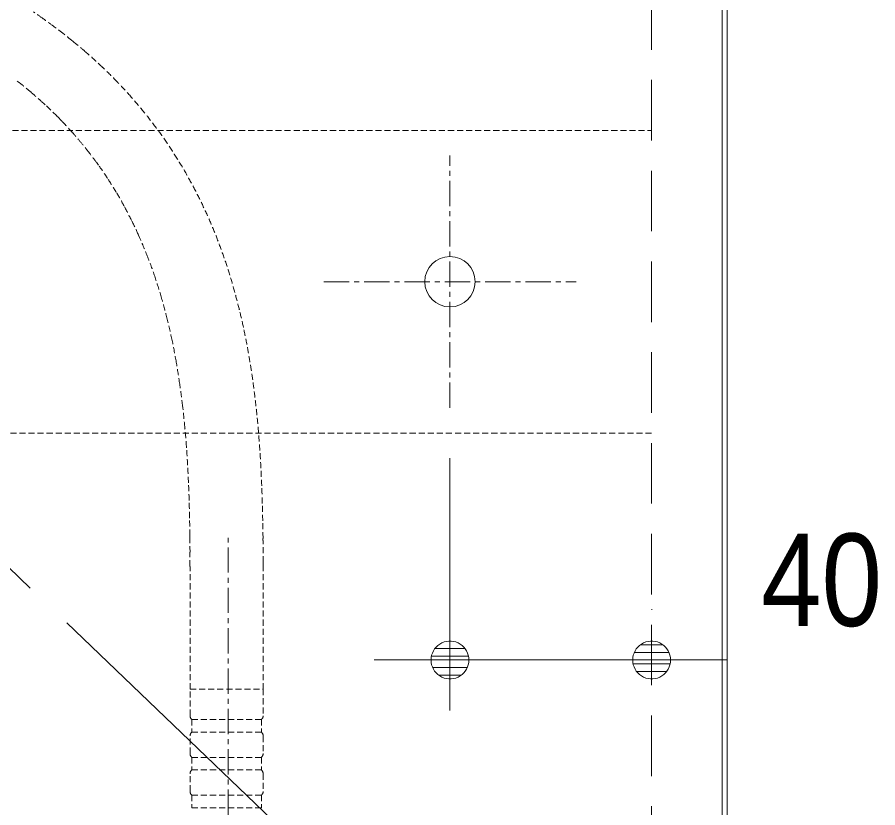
# Model space of a CAD drawing. Units: millimetres, scale not verified. Extents: x -3031 to 3031, y -1522 to 1522.
# Drawn here: x -1284.6 to -1113.9, y -384.3 to -227.6 of the extents above; entities that cross this region are included whole.
import ezdxf
from ezdxf.enums import TextEntityAlignment as Align

# ---------------------------------------------------------------- set-up
doc = ezdxf.new("R2010")
doc.units = ezdxf.units.MM
doc.header["$LTSCALE"] = 10
for name, pattern in [('CHAIN1', [8, 5, -1, 1, -1]), ('DASHED1', [1.8, 1.2, -0.6]), ('LONG_DOUBLE_CHAIN', [21.8, 18, -1, 0.6, -0.6, 0.6, -1])]:
    doc.linetypes.add(name, pattern=pattern)
for name, color, linetype, lineweight in [('0-1_5ボウル・キャビネット', 7, 'Continuous', 9), ('0-3_0', 7, 'Continuous', 9), ('0-5_4給排水', 7, 'DASHED1', 9), ('0-6_2寸法-2', 7, 'Continuous', 9)]:
    doc.layers.add(name, color=color, linetype=linetype, lineweight=lineweight)
doc.styles.add('ＭＳ Ｐゴシック', font='')
doc.styles.get('ＭＳ Ｐゴシック').set_extended_font_data('MS PGothic')

# ---------------------------------------------------------------- blocks, each defined once
blk = doc.blocks.new('グループ-27')
at = {"layer": '0-5_4給排水'}
for p, q in [((-3590.5, -2556.9), (-3590.6, -2556.7)), ((-3571.7, -2588.6), (-3571.7, -2588.5)), ((-3729, -2595.6), (-3729, -2595.5)), ((-3554.2, -2620.8), (-3554.3, -2620.7)), ((-3538.2, -2653.4), (-3538.3, -2653.3)), ((-3441.3, -2994.5), (-3441.3, -2994.5)), ((-3575.7, -3091.9), (-3575.9, -3089.5)), ((-3429.7, -3099.7), (-3429.7, -3099.6)), ((-3572.7, -3129.1), (-3572.7, -3128.3)), ((-3427.1, -3134.7), (-3427.1, -3134.7)), ((-3425, -3169.8), (-3425, -3169.7)), ((-3568.7, -3198.7), (-3568.7, -3198.6)), ((-3423.4, -3204.7), (-3423.4, -3204.6)), ((-3567.4, -3233.6), (-3567.4, -3233.5)), ((-3422.2, -3239.6), (-3422.2, -3239.5)), ((-3566, -3305.6), (-3566, -3303.4)), ((-3420.9, -3313), (-3420.9, -3308.8)), ((-3565.7, -3338.3), (-3565.7, -3336.1)), ((-3420.6, -3360.3), (-3420.6, -3356)), ((-3565.6, -3608), (-3565.6, -3368.8)), ((-3420.6, -3608), (-3420.6, -3368.8)), ((-3424.1, -3668), (-3562.1, -3668)), ((-3562.1, -3668), (-3562.1, -3693)), ((-3424.1, -3668), (-3424.1, -3693)), ((-3565.6, -3735.4), (-3565.6, -3700.6)), ((-3562.1, -3693), (-3424.1, -3693)), ((-3420.6, -3700.6), (-3420.6, -3735.4)), ((-3424.1, -3743), (-3562.1, -3743)), ((-3562.1, -3743), (-3562.1, -3768)), ((-3424.1, -3743), (-3424.1, -3768)), ((-3562.1, -3768), (-3424.1, -3768)), ((-3565.6, -3810.4), (-3565.6, -3775.6)), ((-3420.6, -3775.6), (-3420.6, -3810.4)), ((-3424.1, -3818), (-3562.1, -3818)), ((-3562.1, -3818), (-3562.1, -3843)), ((-3424.1, -3818), (-3424.1, -3843)), ((-3562.1, -3843), (-3424.1, -3843))]:
    blk.add_line(p, q, dxfattribs=at)
for points in [[(-3854.3, -2280.4), (-3856.6, -2278.8), (-3856.7, -2278.7), (-3859.1, -2277)], [(-3831.3, -2297.3), (-3833, -2296), (-3834.9, -2294.6), (-3837.1, -2293)], [(-3814, -2310.6), (-3815.5, -2309.4), (-3817.1, -2308.1)], [(-3793.3, -2327), (-3795.2, -2325.6), (-3798.4, -2323), (-3799.8, -2321.8)], [(-3765.7, -2350.6), (-3767.7, -2348.9), (-3772.4, -2344.7), (-3774.1, -2343.3)], [(-3735.9, -2378.1), (-3737.2, -2376.8), (-3737.3, -2376.7), (-3738.9, -2375.1)], [(-3902.1, -2407.2), (-3904.2, -2405.5), (-3906.5, -2403.8), (-3908.4, -2402.3)], [(-3707.8, -2406.2), (-3708.5, -2405.4), (-3708.6, -2405.3), (-3709.6, -2404.2)], [(-3878.3, -2426.8), (-3879.9, -2425.4), (-3881.7, -2423.8)], [(-3681.4, -2434.8), (-3681.6, -2434.6), (-3681.7, -2434.5), (-3682.2, -2433.9)], [(-3852.9, -2449.3), (-3854.3, -2448), (-3856.6, -2446), (-3858.1, -2444.6)], [(-3820, -2481.5), (-3820.7, -2480.9), (-3828, -2473.4), (-3829.1, -2472.3)], [(-3656.3, -2464.5), (-3656.4, -2464.3), (-3656.5, -2464.3), (-3656.5, -2464.2)], [(-3794.7, -2509.1), (-3794.8, -2509), (-3798.2, -2505.1), (-3798.7, -2504.6)], [(-3632.8, -2494.8), (-3632.9, -2494.6), (-3632.9, -2494.6)], [(-3780.2, -2526.1), (-3780.3, -2526), (-3780.4, -2526)], [(-3610.9, -2525.6), (-3611, -2525.4), (-3611, -2525.4)], [(-3765.7, -2544.2), (-3765.8, -2544.1), (-3766.4, -2543.4)], [(-3747.1, -2569.1), (-3747.3, -2568.9), (-3751.4, -2563.3)], [(-3711.9, -2622.8), (-3712, -2622.7), (-3712.1, -2622.6)], [(-3696.1, -2650.5), (-3696.2, -2650.4), (-3696.2, -2650.3)], [(-3681.4, -2678.8), (-3681.5, -2678.7), (-3681.5, -2678.5)], [(-3523.5, -2686.3), (-3523.5, -2686.2), (-3523.5, -2686.2)], [(-3665.6, -2712.5), (-3665.7, -2712.4), (-3667.9, -2707.4)], [(-3510, -2719.6), (-3510.1, -2719.5), (-3510.1, -2719.5)], [(-3649.3, -2751.8), (-3649.4, -2751.7), (-3649.4, -2751.4)], [(-3497.8, -2753.2), (-3497.8, -2753.1), (-3497.8, -2753.1)], [(-3634.8, -2791.9), (-3634.8, -2791.8), (-3634.9, -2791.6)], [(-3486.7, -2787.1), (-3486.7, -2787), (-3486.8, -2787)], [(-3622, -2832.8), (-3622, -2832.7), (-3622.1, -2832.5)], [(-3476.7, -2821.2), (-3476.8, -2821.1), (-3476.8, -2821.1)], [(-3467.8, -2855.5), (-3467.8, -2855.5), (-3467.8, -2855.4)], [(-3610.8, -2874.5), (-3610.8, -2874.4), (-3610.9, -2874.2)], [(-3459.8, -2890), (-3459.9, -2890), (-3459.9, -2890)], [(-3601.1, -2916.8), (-3601.1, -2916.7), (-3601.2, -2916.5)], [(-3452.8, -2924.7), (-3452.8, -2924.7), (-3452.8, -2924.7)], [(-3592.9, -2959.7), (-3592.9, -2959.6), (-3592.9, -2959.4)], [(-3446.7, -2959.6), (-3446.7, -2959.5), (-3446.7, -2959.5)], [(-3586, -3003.1), (-3586, -3003.1), (-3586, -3002.9)], [(-3580.1, -3048.5), (-3580.1, -3048.4), (-3580.3, -3046.8)], [(-3565.6, -3660.4), (-3565.6, -3608), (-3420.6, -3608), (-3420.6, -3660.4)]]:
    blk.add_lwpolyline(points, dxfattribs=at)
for centre, radius, start, end in [((-4648.2, -3378.6), 1355.1, 54.3856, 55.281), ((-4514, -3201.3), 1132.8, 53.309, 54.3856), ((-4307, -2935.7), 796.2, 52.028, 53.309), ((-4487.4, -3173.4), 1094.5, 51.0842, 52.028), ((-4175.9, -2800.9), 609, 48.7125, 51.0842), ((-4337.4, -3001.6), 866.4, 46.3101, 48.7125), ((-4340.6, -3011.1), 875.5, 43.8874, 46.3101), ((-4349, -3022.9), 889.7, 41.4554, 43.8874), ((-4280.1, -2889.7), 613, 49.4638, 51.9232), ((-4462.5, -3110), 898.9, 47.7474, 49.4638), ((-4362.7, -3036.6), 909, 39.0259, 41.4554), ((-4227, -2861.1), 556.4, 44.3372, 47.7474), ((-4358, -3033.3), 903.3, 36.6105, 39.0259), ((-4242.6, -2894.4), 590.8, 41.2897, 44.3372), ((-4342.6, -2990.3), 729.2, 39.5503, 41.2897), ((-4355.9, -3032), 900.9, 34.2208, 36.6105), ((-4412.3, -3048), 819.7, 38.0007, 39.5503), ((-4358.7, -3034.2), 904.4, 31.868, 34.2208), ((-4301.1, -2962.6), 679.5, 35.9902, 38.0007), ((-4366.9, -3039.5), 914.2, 29.5632, 31.868), ((-4217.7, -2910.8), 581.6, 32.8327, 35.9902), ((-4379.6, -3046.9), 928.8, 27.3141, 29.5626), ((-4711.4, -3229.5), 1169.2, 31.2721, 32.8327), ((-4224, -2933.9), 599.2, 28.2433, 31.2721), ((-4397.9, -3056.5), 949.5, 25.131, 27.3144), ((-4772.4, -3228.6), 1221.7, 26.7597, 28.2433), ((-4422.2, -3068.1), 976.5, 23.0227, 25.1319), ((-4245.9, -2963.4), 632.2, 23.8938, 26.7597), ((-4452.8, -3081.2), 1009.8, 20.993, 23.0227), ((-4476.1, -3071.6), 886.5, 21.1703, 23.8938), ((-4490.1, -3095.7), 1049.7, 19.0481, 20.993), ((-4526.4, -3091.5), 940.6, 18.5935, 21.1703), ((-4534.5, -3111.1), 1096.8, 17.192, 19.0481), ((-4588.6, -3112.8), 1006.3, 16.1716, 18.5935), ((-4586.7, -3127.4), 1151.4, 15.4278, 17.192), ((-4668.7, -3136.4), 1089.8, 13.9208, 16.1716), ((-4647.3, -3144.2), 1214.3, 13.7574, 15.4278), ((-4717.3, -3161.4), 1286.4, 12.1822, 13.7574), ((-4762.8, -3160), 1186.8, 11.8393, 13.9208), ((-4797.7, -3178.9), 1368.7, 10.7028, 12.1822), ((-4870.2, -3182.8), 1296.7, 9.9203, 11.8393), ((-4890.1, -3196.4), 1462.7, 9.3192, 10.7028), ((-5005.6, -3206.8), 1434.1, 8.1727, 9.9203), ((-4996.2, -3213.9), 1570.3, 8.0306, 9.3192), ((-5169.8, -3230.6), 1600, 6.5956, 8.1727), ((-5118.7, -3231.2), 1694, 6.8375, 8.0311), ((-5261.8, -3248.3), 1838.1, 5.7385, 6.8379), ((-5247.8, -3241.3), 1678.8, 5.1861, 6.5956), ((-5428.2, -3265.1), 2005.4, 4.732, 5.7383), ((-5503.4, -3266.9), 1935.7, 4.1067, 5.1863), ((-5622.4, -3281.1), 2200.2, 3.8167, 4.7315), ((-5832.3, -3291.3), 2265.5, 3.2256, 4.1066), ((-5858.3, -3296.9), 2436.6, 2.9927, 3.8166), ((-6118.6, -3307.5), 2552.2, 2.4438, 3.2256), ((-6148.3, -3312.1), 2727, 2.2587, 2.9926), ((-6485.2, -3323.1), 2919.2, 1.7591, 2.4438), ((-6516, -3326.7), 3095, 1.6145, 2.2587), ((-6960.6, -3337.8), 3394.8, 1.1696, 1.7591), ((-6991.2, -3340.2), 3570.4, 1.0586, 1.6145), ((-7598.5, -3350.8), 4032.8, 0.6735, 1.1697), ((-7610.1, -3351.6), 4189.5, 0.5848, 1.0586), ((-7921.5, -3356.8), 4355.9, 0.2719, 0.6733), ((-8111.3, -3360.9), 4690.7, 0.0595, 0.5848), ((-9830.9, -3368), 6265.2, 0.03292, 0.27192), ((-11647.7, -3368.8), 8227.1, 0, 0.05946), ((-11139.6, -3368.8), 7574, 0, 0.03292), ((-3555.6, -3660.4), 10, 180, 229.4584), ((-3430.6, -3660.4), 10, 310.5416, 0), ((-3555.6, -3700.6), 10, 130.5416, 180), ((-3430.6, -3700.6), 10, 0, 49.4584), ((-3555.6, -3735.4), 10, 180, 229.4583), ((-3430.6, -3735.4), 10, 310.5416, 0), ((-3555.6, -3775.6), 10, 130.5416, 180), ((-3430.6, -3775.6), 10, 0, 49.4584), ((-3555.6, -3810.4), 10, 180, 229.4583), ((-3430.6, -3810.4), 10, 310.5416, 0)]:
    blk.add_arc(centre, radius, start, end, dxfattribs=at)
blk = doc.blocks.new('グループ-28')
at = {"layer": '0-5_4給排水', "linetype": 'CHAIN1'}
blk.add_line((-3490, -4896.8), (-3490, -3307.6), dxfattribs=at)
at = {"layer": '0-5_4給排水'}
blk.add_blockref('グループ-27', (0, 0), dxfattribs=at)
blk = doc.blocks.new('グループ-34')
at = {"layer": '0-1_5ボウル・キャビネット', "linetype": 'CHAIN1'}
for p, q in [((-3050, -3050), (-3050, -2550)), ((-3300, -2800), (-2800, -2800))]:
    blk.add_line(p, q, dxfattribs=at)
at = {"layer": '0-1_5ボウル・キャビネット'}
blk.add_circle((-3050, -2800), 50, dxfattribs=at)
blk = doc.blocks.new('グループ-36')
at = {"layer": '0-1_5ボウル・キャビネット', "linetype": 'DASHED1'}
for p, q in [((-6330, -2500), (-2650, -2500)), ((-2650, -3100), (-6330, -3100))]:
    blk.add_line(p, q, dxfattribs=at)
blk = doc.blocks.new('_Dot')
at = {"layer": '0-3_0'}
for p, q in [((3.99, 3), (-3.99, 3)), ((-5, 0), (-10, 0)), ((4.89, 1), (-4.89, 1)), ((4.58, -1.99), (-4.58, -1.99)), ((3, -3.99), (-3, -3.99))]:
    blk.add_line(p, q, dxfattribs=at)
for points in [[(5, 0), (4.96, 0.63), (4.84, 1.24), (4.65, 1.84), (4.38, 2.41), (4.05, 2.94), (3.64, 3.42), (3.19, 3.85), (2.68, 4.22), (2.13, 4.52), (1.55, 4.76), (0.94, 4.91), (0.31, 4.99), (-0.31, 4.99), (-0.94, 4.91), (-1.55, 4.76), (-2.13, 4.52), (-2.68, 4.22), (-3.19, 3.85), (-3.64, 3.42), (-4.05, 2.94), (-4.38, 2.41), (-4.65, 1.84), (-4.84, 1.24), (-4.96, 0.63), (-5, 0), (0, 0)], [(-5, 0), (-4.96, -0.63), (-4.84, -1.24), (-4.65, -1.84), (-4.38, -2.41), (-4.05, -2.94), (-3.64, -3.42), (-3.19, -3.85), (-2.68, -4.22), (-2.13, -4.52), (-1.55, -4.76), (-0.94, -4.91), (-0.31, -4.99), (0.31, -4.99), (0.94, -4.91), (1.55, -4.76), (2.13, -4.52), (2.68, -4.22), (3.19, -3.85), (3.64, -3.42), (4.05, -2.94), (4.38, -2.41), (4.65, -1.84), (4.84, -1.24), (4.96, -0.63), (5, 0), (0, 0)]]:
    blk.add_lwpolyline(points, close=True, dxfattribs=at)

msp = doc.modelspace()

# ---------------------------------------------------------------- linework, layer by layer
at = {"layer": '0-1_5ボウル・キャビネット'}
msp.add_line((-1143.75, -90), (-1143.75, -900), dxfattribs=at)
at = {"layer": '0-1_5ボウル・キャビネット', "linetype": 'DASHED1'}
msp.add_lwpolyline([(-1158.75, -90), (-1143.75, -90), (-1143.75, -900), (-1158.75, -900)], close=True, dxfattribs=at)
at = {"layer": '0-1_5ボウル・キャビネット'}
msp.add_lwpolyline([(-1540.75, -93), (-1144.75, -93), (-1144.75, -865), (-1540.75, -865)], close=True, dxfattribs=at)
at = {"layer": '0-1_5ボウル・キャビネット', "linetype": 'LONG_DOUBLE_CHAIN'}
msp.add_lwpolyline([(-1540.75, -865), (-1144.75, -472.13), (-1540.75, -93)], dxfattribs=at)
at = {"layer": '0-6_2寸法-2'}
for p, q in [((-1198.75, -315), (-1198.75, -365)), ((-1158.75, -345), (-1158.65, -345)), ((-1206.25, -355), (-1213.76, -355)), ((-1158.75, -355), (-1198.75, -355)), ((-1151.25, -355), (-1143.74, -355))]:
    msp.add_line(p, q, dxfattribs=at)

# ---------------------------------------------------------------- block references
at = {"layer": '0-1_5ボウル・キャビネット', "xscale": 0.1, "yscale": 0.1}
for name in ['グループ-36', 'グループ-34']:
    msp.add_blockref(name, (-893.75, 0), dxfattribs=at)
at = {"layer": '0-5_4給排水', "xscale": 0.1, "yscale": 0.1}
msp.add_blockref('グループ-28', (-893.75, 0), dxfattribs=at)
at = {"layer": '0-6_2寸法-2', "xscale": 0.7503418, "yscale": 0.7503418}
msp.add_blockref('_Dot', (-1198.75, -355), dxfattribs=at)
at = {"layer": '0-6_2寸法-2', "xscale": 0.7503418, "yscale": 0.7503418, "rotation": 180}
msp.add_blockref('_Dot', (-1158.75, -355), dxfattribs=at)

# ---------------------------------------------------------------- texts
at = {"layer": '0-6_2寸法-2', "style": 'ＭＳ Ｐゴシック', "width": 0.9}
msp.add_text('40', height=18.33, dxfattribs=at).set_placement((-1137.05, -353.76), align=Align.BOTTOM_LEFT)

doc.saveas('drawing.dxf')
